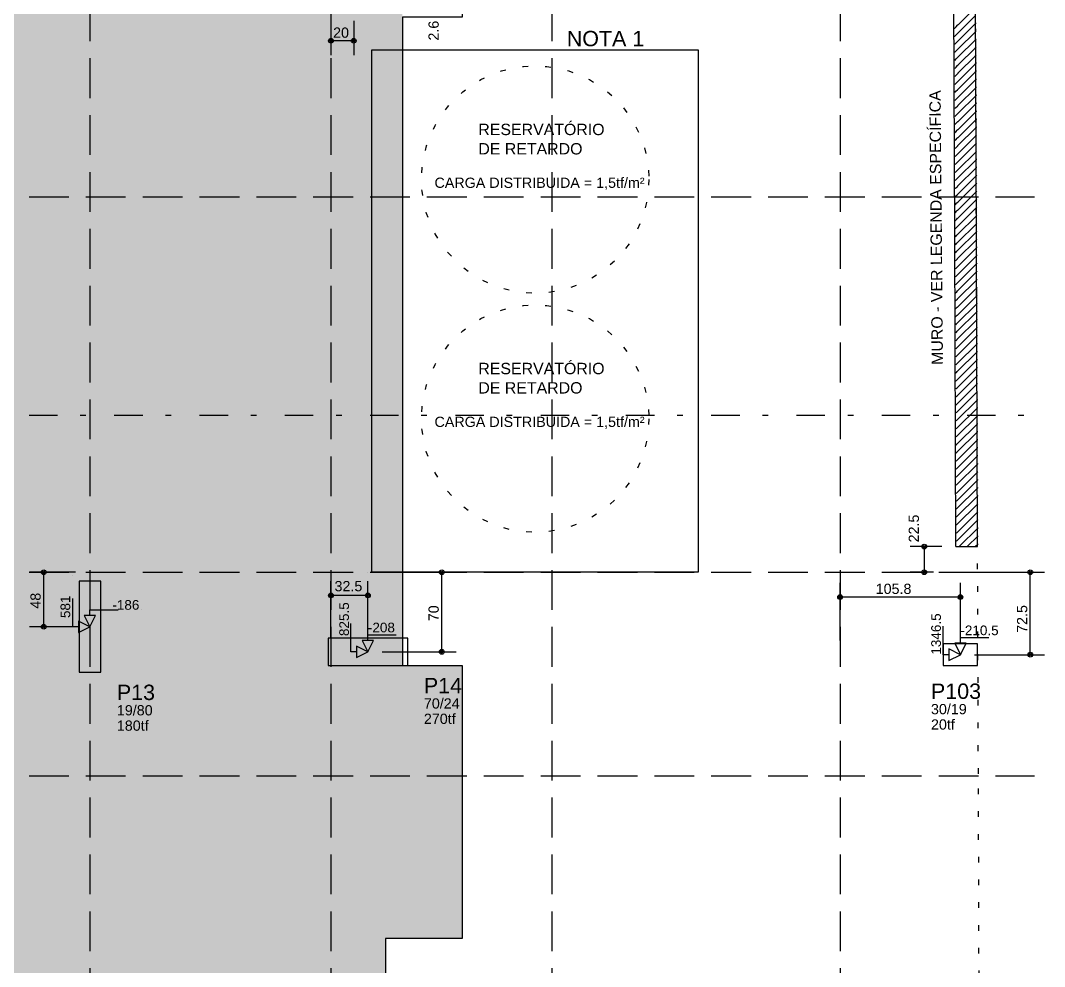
# Model space of a CAD drawing. Extents: x 0 to 119, y 0 to 84.
# Drawn here: x 31.79 to 49.81, y 19.49 to 36.12 of the extents above; entities that cross this region are included whole.
import ezdxf

# ---------------------------------------------------------------- set-up
doc = ezdxf.new("R2010")
doc.units = 0
doc.header["$MEASUREMENT"] = 0
for name, pattern in [('ESTILO_TQS_0001', [1, 0.7, -0.3]), ('ESTILO_TQS_0002', [0.4, 0.1, -0.3]), ('ESTILO_TQS_0003', [1.5, 0.5, -0.4, 0.1, -0.5])]:
    doc.linetypes.add(name, pattern=pattern)
for name, color, linetype in [('1', 3, 'CONTINUOUS'), ('10', 252, 'CONTINUOUS'), ('18', 6, 'CONTINUOUS'), ('20', 1, 'CONTINUOUS'), ('3', 7, 'CONTINUOUS'), ('32', 250, 'CONTINUOUS'), ('36', 7, 'CONTINUOUS'), ('50', 7, 'CONTINUOUS'), ('62', 7, 'CONTINUOUS'), ('7', 232, 'CONTINUOUS')]:
    doc.layers.add(name, color=color, linetype=linetype)
doc.styles.add('TQS_ARIAL', font='arial.ttf')

msp = doc.modelspace()

# ---------------------------------------------------------------- linework, layer by layer
at = {"layer": '1', "color": 3, "linetype": 'ESTILO_TQS_0001'}
for p, q in [((33.01434, 76.455536), (33.01434, 11.436753)), ((37.254341, 76.455536), (37.254341, 11.436753)), ((41.141232, 76.455536), (41.141232, 11.436753)), ((46.209465, 76.455536), (46.209465, 11.436753)), ((4.943936, 33.01893), (49.628599, 33.01893)), ((4.943936, 26.41893), (49.628599, 26.41893)), ((4.943936, 22.83893), (49.628599, 22.83893))]:
    msp.add_line(p, q, dxfattribs=at)
at = {"layer": '10', "color": 252, "linetype": 'Continuous'}
for p, q in [((48.226974, 32.324571), (48.212267, 36.483343)), ((48.606972, 32.325915), (48.592264, 36.484687)), ((48.247372, 26.86893), (48.226974, 32.324494)), ((48.62737, 26.870351), (48.606972, 32.325915)), ((48.247372, 26.86893), (48.62737, 26.86893))]:
    msp.add_line(p, q, dxfattribs=at)
at = {"layer": '18', "color": 6, "linetype": 'ESTILO_TQS_0003'}
for p, q in [((32.71434, 25.45893), (32.71434, 26.35893)), ((37.604286, 25.01893), (37.604286, 25.91893)), ((48.024973, 24.96893), (48.024973, 25.86893)), ((32.81434, 25.45893), (32.71434, 25.45893)), ((33.01434, 25.45893), (32.81434, 25.55893)), ((32.81434, 25.55893), (32.81434, 25.35893)), ((32.81434, 25.35893), (33.01434, 25.45893)), ((37.904286, 25.01893), (37.704286, 25.11893)), ((37.704286, 25.11893), (37.704286, 24.91893)), ((48.324973, 24.96893), (48.124973, 25.06893)), ((48.124973, 25.06893), (48.124973, 24.86893)), ((37.704286, 25.01893), (37.604286, 25.01893)), ((37.704286, 24.91893), (37.904286, 25.01893)), ((48.124973, 24.96893), (48.024973, 24.96893)), ((48.124973, 24.86893), (48.324973, 24.96893))]:
    msp.add_line(p, q, dxfattribs=at)
at = {"layer": '20', "color": 1, "linetype": 'ESTILO_TQS_0003'}
for p, q in [((4.943936, 29.17893), (49.509288, 29.17893)), ((33.01434, 25.65893), (33.01434, 25.75893)), ((33.01434, 25.75893), (33.91434, 25.75893)), ((33.11434, 25.65893), (32.91434, 25.65893)), ((32.91434, 25.65893), (33.01434, 25.45893)), ((33.01434, 25.45893), (33.11434, 25.65893)), ((38.004286, 25.21893), (37.804286, 25.21893)), ((37.804286, 25.21893), (37.904286, 25.01893)), ((37.904286, 25.21893), (37.904286, 25.31893)), ((37.904286, 25.31893), (38.804286, 25.31893)), ((37.904286, 25.01893), (38.004286, 25.21893)), ((48.324973, 25.16893), (48.324973, 25.26893)), ((48.324973, 25.26893), (49.224973, 25.26893)), ((48.424973, 25.16893), (48.224973, 25.16893)), ((48.224973, 25.16893), (48.324973, 24.96893)), ((48.324973, 24.96893), (48.424973, 25.16893))]:
    msp.add_line(p, q, dxfattribs=at)
at = {"layer": '3', "color": 7, "linetype": 'ESTILO_TQS_0002'}
for p, q in [((48.606972, 32.325915), (48.592264, 36.484687)), ((48.642309, 22.875026), (48.606972, 32.325915)), ((48.669903, 14.515291), (48.642309, 22.875026))]:
    msp.add_line(p, q, dxfattribs=at)
for centre in [(40.846718, 33.322659), (40.846718, 29.118659)]:
    msp.add_circle(centre, 2, dxfattribs=at)
at = {"layer": '32', "color": 250, "linetype": 'Continuous'}
for p, q in [((37.254341, 36.11693), (37.254341, 35.513272)), ((37.654384, 36.11693), (37.654384, 35.513272)), ((37.654384, 35.763272), (37.254341, 35.763272)), ((47.997372, 26.86893), (47.439331, 26.86893)), ((47.689331, 26.86893), (47.689331, 26.41893)), ((48.247372, 26.86893), (48.247372, 26.86893)), ((32.76434, 26.41893), (31.953106, 26.41893)), ((32.203106, 25.45893), (32.203106, 26.41893)), ((33.01434, 26.41893), (33.01434, 26.41893)), ((37.904286, 26.41893), (37.904286, 26.41893)), ((38.154286, 26.41893), (39.454286, 26.41893)), ((39.204286, 25.01893), (39.204286, 26.41893)), ((47.852059, 26.41893), (47.439331, 26.41893)), ((48.102059, 26.41893), (48.102059, 26.41893)), ((48.324973, 26.41893), (48.324973, 26.41893)), ((48.574973, 26.41893), (49.80513, 26.41893)), ((49.55513, 24.96893), (49.55513, 26.41893)), ((37.254341, 25.26893), (37.254341, 26.261607)), ((37.904286, 25.26893), (37.904286, 26.261607)), ((46.209465, 25.21893), (46.209465, 26.232792)), ((48.324973, 25.21893), (48.324973, 26.232792)), ((37.904286, 26.011607), (37.254341, 26.011607)), ((48.324973, 25.982792), (46.209465, 25.982792)), ((32.76434, 25.45893), (31.953106, 25.45893)), ((33.01434, 25.45893), (33.01434, 25.45893)), ((37.254341, 25.01893), (37.254341, 25.01893)), ((37.904286, 25.01893), (37.904286, 25.01893)), ((37.904286, 25.01893), (37.904286, 25.01893)), ((38.154286, 25.01893), (39.454286, 25.01893)), ((46.209465, 24.96893), (46.209465, 24.96893)), ((48.324973, 24.96893), (48.324973, 24.96893)), ((48.324973, 24.96893), (48.324973, 24.96893)), ((48.574973, 24.96893), (49.80513, 24.96893))]:
    msp.add_line(p, q, dxfattribs=at)
msp.add_lwpolyline([(28.784361, 46.35893), (38.214361, 46.35893), (38.214361, 41.25893), (39.564364, 41.25893), (39.564364, 36.17893), (38.514406, 36.17893), (38.514406, 24.77893), (39.564364, 24.77893), (39.564364, 19.97893), (38.214406, 19.97893), (38.214406, 14.87893), (28.784361, 14.87893)], dxfattribs=at)
for centre, radius in [((37.254341, 35.763272), 0.041625), ((37.254341, 35.763272), 0.02075), ((37.654384, 35.763272), 0.041625), ((37.654384, 35.763272), 0.02075), ((47.689331, 26.86893), 0.041625), ((47.689331, 26.86893), 0.02075), ((32.203106, 26.41893), 0.041625), ((32.203106, 26.41893), 0.02075), ((39.204286, 26.41893), 0.041625), ((39.204286, 26.41893), 0.02075), ((47.689331, 26.41893), 0.041625), ((47.689331, 26.41893), 0.02075), ((49.55513, 26.41893), 0.041625), ((49.55513, 26.41893), 0.02075), ((37.254341, 26.011607), 0.041625), ((37.254341, 26.011607), 0.02075), ((37.904286, 26.011607), 0.041625), ((37.904286, 26.011607), 0.02075), ((46.209465, 25.982792), 0.041625), ((46.209465, 25.982792), 0.02075), ((48.324973, 25.982792), 0.041625), ((48.324973, 25.982792), 0.02075), ((32.203106, 25.45893), 0.041625), ((32.203106, 25.45893), 0.02075), ((39.204286, 25.01893), 0.041625), ((39.204286, 25.01893), 0.02075), ((49.55513, 24.96893), 0.041625), ((49.55513, 24.96893), 0.02075)]:
    msp.add_circle(centre, radius, dxfattribs=at)
for points in [[(28.784361, 46.35893), (38.214406, 14.87893), (28.784361, 14.87893)], [(38.214361, 41.25893), (38.214406, 14.87893), (28.784361, 46.35893)], [(38.214361, 41.25893), (38.514406, 36.17893), (38.214406, 19.97893)], [(38.214361, 41.25893), (38.214406, 19.97893), (38.214406, 14.87893)], [(38.214406, 19.97893), (38.514406, 36.17893), (38.514406, 24.77893)], [(38.214406, 19.97893), (38.514406, 24.77893), (39.564364, 19.97893)], [(39.564364, 19.97893), (38.514406, 24.77893), (39.564364, 24.77893)]]:
    msp.add_solid(points, dxfattribs=at)
at = {"layer": '50', "linetype": 'Continuous'}
for p, q in [((48.290164, 35.90754), (48.587501, 36.204877)), ((48.290679, 36.049476), (48.58675, 36.345546)), ((48.252796, 36.011593), (48.277126, 36.035923)), ((48.277126, 36.035923), (48.288281, 36.047078)), ((48.288281, 36.047078), (48.290679, 36.049476)), ((48.289649, 35.765604), (48.588253, 36.064207)), ((48.588253, 36.064207), (48.58958, 36.065534)), ((48.58958, 36.065534), (48.592011, 36.067965)), ((48.592011, 36.067965), (48.595445, 36.071399)), ((48.595445, 36.071399), (48.601343, 36.077297)), ((48.601343, 36.077297), (48.602145, 36.078099)), ((48.602145, 36.078099), (48.602394, 36.078348)), ((48.602394, 36.078348), (48.603693, 36.079648)), ((48.224034, 35.982831), (48.228727, 35.987523)), ((48.224532, 35.841908), (48.228028, 35.845403)), ((48.228028, 35.845403), (48.252187, 35.869562)), ((48.228727, 35.987523), (48.252796, 36.011593)), ((48.252187, 35.869562), (48.276606, 35.893982)), ((48.276606, 35.893982), (48.287803, 35.905179)), ((48.287803, 35.905179), (48.290164, 35.90754)), ((48.289134, 35.623667), (48.589004, 35.923537)), ((48.589004, 35.923537), (48.590311, 35.924844)), ((48.590311, 35.924844), (48.592705, 35.927238)), ((48.592705, 35.927238), (48.596086, 35.930619)), ((48.596086, 35.930619), (48.601894, 35.936427)), ((48.601894, 35.936427), (48.602701, 35.937234)), ((48.602701, 35.937234), (48.602952, 35.937485)), ((48.602952, 35.937485), (48.604192, 35.938725)), ((48.22503, 35.700985), (48.227329, 35.703283)), ((48.227329, 35.703283), (48.251577, 35.727531)), ((48.251577, 35.727531), (48.276087, 35.752041)), ((48.276087, 35.752041), (48.287325, 35.763279)), ((48.287325, 35.763279), (48.289649, 35.765604)), ((48.288619, 35.481731), (48.589755, 35.782867)), ((48.589755, 35.782867), (48.591042, 35.784154)), ((48.591042, 35.784154), (48.593399, 35.78651)), ((48.593399, 35.78651), (48.596728, 35.789839)), ((48.596728, 35.789839), (48.602445, 35.795557)), ((48.602445, 35.795557), (48.603258, 35.796369)), ((48.603258, 35.796369), (48.603511, 35.796622)), ((48.603511, 35.796622), (48.60469, 35.797802)), ((48.225529, 35.560062), (48.22663, 35.561163)), ((48.22663, 35.561163), (48.250967, 35.5855)), ((48.250967, 35.5855), (48.275568, 35.610101)), ((48.275568, 35.610101), (48.286847, 35.62138)), ((48.286847, 35.62138), (48.289134, 35.623667)), ((48.287589, 35.197858), (48.591258, 35.501527)), ((48.288104, 35.339794), (48.590507, 35.642197)), ((48.590507, 35.642197), (48.591773, 35.643463)), ((48.591258, 35.501527), (48.592504, 35.502773)), ((48.591773, 35.643463), (48.594093, 35.645783)), ((48.592504, 35.502773), (48.594787, 35.505055)), ((48.594093, 35.645783), (48.597369, 35.649059)), ((48.594787, 35.505055), (48.598011, 35.508279)), ((48.597369, 35.649059), (48.602996, 35.654687)), ((48.598011, 35.508279), (48.603548, 35.513816)), ((48.602996, 35.654687), (48.603814, 35.655504)), ((48.603548, 35.513816), (48.604371, 35.514639)), ((48.603814, 35.655504), (48.604069, 35.655759)), ((48.604069, 35.655759), (48.605188, 35.656879)), ((48.604371, 35.514639), (48.604627, 35.514896)), ((48.604627, 35.514896), (48.605687, 35.515956)), ((48.226027, 35.419139), (48.250358, 35.443469)), ((48.249748, 35.301438), (48.274529, 35.326219)), ((48.250358, 35.443469), (48.275049, 35.46816)), ((48.274529, 35.326219), (48.285892, 35.337582)), ((48.275049, 35.46816), (48.286369, 35.479481)), ((48.285892, 35.337582), (48.288104, 35.339794)), ((48.286369, 35.479481), (48.288619, 35.481731)), ((48.287074, 35.055922), (48.59201, 35.360857)), ((48.59201, 35.360857), (48.593236, 35.362083)), ((48.593236, 35.362083), (48.595481, 35.364328)), ((48.595481, 35.364328), (48.598652, 35.367499)), ((48.598652, 35.367499), (48.604099, 35.372946)), ((48.604099, 35.372946), (48.604927, 35.373775)), ((48.604927, 35.373775), (48.605185, 35.374033)), ((48.605185, 35.374033), (48.606185, 35.375033)), ((48.226526, 35.278216), (48.249748, 35.301438)), ((48.227024, 35.137293), (48.249139, 35.159407)), ((48.249139, 35.159407), (48.27401, 35.184279)), ((48.27401, 35.184279), (48.285414, 35.195682)), ((48.285414, 35.195682), (48.287589, 35.197858)), ((48.286559, 34.913985), (48.592761, 35.220187)), ((48.592761, 35.220187), (48.593967, 35.221393)), ((48.593967, 35.221393), (48.596175, 35.223601)), ((48.596175, 35.223601), (48.599294, 35.22672)), ((48.599294, 35.22672), (48.60465, 35.232076)), ((48.60465, 35.232076), (48.605484, 35.23291)), ((48.605484, 35.23291), (48.605743, 35.233169)), ((48.605743, 35.233169), (48.606684, 35.23411)), ((48.227522, 34.99637), (48.248529, 35.017376)), ((48.248529, 35.017376), (48.273491, 35.042338)), ((48.273491, 35.042338), (48.284936, 35.053783)), ((48.284936, 35.053783), (48.287074, 35.055922)), ((48.286044, 34.772049), (48.593513, 35.079517)), ((48.593513, 35.079517), (48.594698, 35.080703)), ((48.594698, 35.080703), (48.596869, 35.082873)), ((48.595429, 34.940012), (48.597562, 34.942146)), ((48.596869, 35.082873), (48.599935, 35.08594)), ((48.597562, 34.942146), (48.600576, 34.94516)), ((48.599935, 35.08594), (48.605201, 35.091206)), ((48.600576, 34.94516), (48.605752, 34.950336)), ((48.605201, 35.091206), (48.60604, 35.092045)), ((48.605752, 34.950336), (48.606597, 34.95118)), ((48.60604, 35.092045), (48.606302, 35.092306)), ((48.606302, 35.092306), (48.607182, 35.093187)), ((48.606597, 34.95118), (48.60686, 34.951443)), ((48.60686, 34.951443), (48.60768, 34.952264)), ((48.228021, 34.855447), (48.24792, 34.875346)), ((48.24792, 34.875346), (48.272971, 34.900397)), ((48.272452, 34.758457), (48.28398, 34.769985)), ((48.272971, 34.900397), (48.284458, 34.911884)), ((48.28398, 34.769985), (48.286044, 34.772049)), ((48.284458, 34.911884), (48.286559, 34.913985)), ((48.285014, 34.488176), (48.595016, 34.798178)), ((48.285529, 34.630113), (48.594264, 34.938848)), ((48.594264, 34.938848), (48.595429, 34.940012)), ((48.595016, 34.798178), (48.59616, 34.799322)), ((48.59616, 34.799322), (48.598256, 34.801418)), ((48.598256, 34.801418), (48.601218, 34.80438)), ((48.601218, 34.80438), (48.606304, 34.809465)), ((48.606304, 34.809465), (48.607153, 34.810315)), ((48.607153, 34.810315), (48.607418, 34.81058)), ((48.607418, 34.81058), (48.608179, 34.811341)), ((48.228519, 34.714524), (48.24731, 34.733315)), ((48.229017, 34.573601), (48.2467, 34.591284)), ((48.2467, 34.591284), (48.271933, 34.616516)), ((48.24731, 34.733315), (48.272452, 34.758457)), ((48.271933, 34.616516), (48.283502, 34.628085)), ((48.283502, 34.628085), (48.285529, 34.630113)), ((48.2845, 34.34624), (48.595767, 34.657508)), ((48.595767, 34.657508), (48.596891, 34.658632)), ((48.596891, 34.658632), (48.59895, 34.660691)), ((48.59895, 34.660691), (48.601859, 34.6636)), ((48.601859, 34.6636), (48.606855, 34.668595)), ((48.606855, 34.668595), (48.60771, 34.66945)), ((48.60771, 34.66945), (48.607976, 34.669717)), ((48.607976, 34.669717), (48.608677, 34.670418)), ((48.229516, 34.432678), (48.246091, 34.449253)), ((48.246091, 34.449253), (48.271413, 34.474575)), ((48.271413, 34.474575), (48.283024, 34.486186)), ((48.283024, 34.486186), (48.285014, 34.488176)), ((48.283985, 34.204304), (48.596519, 34.516838)), ((48.596519, 34.516838), (48.597623, 34.517942)), ((48.597623, 34.517942), (48.599644, 34.519964)), ((48.599644, 34.519964), (48.602501, 34.52282)), ((48.602501, 34.52282), (48.607406, 34.527725)), ((48.607406, 34.527725), (48.608266, 34.528586)), ((48.608266, 34.528586), (48.608534, 34.528854)), ((48.608534, 34.528854), (48.609175, 34.529495)), ((48.230014, 34.291755), (48.245481, 34.307222)), ((48.245481, 34.307222), (48.270894, 34.332635)), ((48.270894, 34.332635), (48.282546, 34.344287)), ((48.282546, 34.344287), (48.2845, 34.34624)), ((48.282955, 33.920431), (48.598022, 34.235498)), ((48.28347, 34.062367), (48.59727, 34.376168)), ((48.59727, 34.376168), (48.598354, 34.377252)), ((48.598022, 34.235498), (48.599085, 34.236561)), ((48.598354, 34.377252), (48.600338, 34.379236)), ((48.599085, 34.236561), (48.601032, 34.238509)), ((48.600338, 34.379236), (48.603142, 34.38204)), ((48.601032, 34.238509), (48.603783, 34.24126)), ((48.603142, 34.38204), (48.607957, 34.386855)), ((48.603783, 34.24126), (48.608508, 34.245985)), ((48.607957, 34.386855), (48.608823, 34.387721)), ((48.608508, 34.245985), (48.609379, 34.246856)), ((48.608823, 34.387721), (48.609093, 34.38799)), ((48.609093, 34.38799), (48.609674, 34.388572)), ((48.609379, 34.246856), (48.609651, 34.247127)), ((48.609651, 34.247127), (48.610172, 34.247649)), ((48.230512, 34.150832), (48.244872, 34.165191)), ((48.244262, 34.02316), (48.269856, 34.048753)), ((48.244872, 34.165191), (48.270375, 34.190694)), ((48.269856, 34.048753), (48.28159, 34.060488)), ((48.270375, 34.190694), (48.282068, 34.202388)), ((48.28159, 34.060488), (48.28347, 34.062367)), ((48.282068, 34.202388), (48.283985, 34.204304)), ((48.28244, 33.778495), (48.598773, 34.094828)), ((48.598773, 34.094828), (48.599816, 34.095871)), ((48.599816, 34.095871), (48.601726, 34.097781)), ((48.601726, 34.097781), (48.604425, 34.10048)), ((48.604425, 34.10048), (48.609059, 34.105115)), ((48.609059, 34.105115), (48.609936, 34.105991)), ((48.609936, 34.105991), (48.610209, 34.106264)), ((48.610209, 34.106264), (48.610671, 34.106726)), ((48.231011, 34.009909), (48.244262, 34.02316)), ((48.231509, 33.868986), (48.243652, 33.881129)), ((48.243652, 33.881129), (48.269336, 33.906813)), ((48.269336, 33.906813), (48.281112, 33.918589)), ((48.281112, 33.918589), (48.282955, 33.920431)), ((48.281925, 33.636558), (48.599524, 33.954158)), ((48.599524, 33.954158), (48.600547, 33.955181)), ((48.600547, 33.955181), (48.60242, 33.957054)), ((48.60242, 33.957054), (48.605066, 33.9597)), ((48.605066, 33.9597), (48.609611, 33.964244)), ((48.609611, 33.964244), (48.610492, 33.965126)), ((48.610492, 33.965126), (48.610767, 33.965401)), ((48.610767, 33.965401), (48.611169, 33.965803)), ((48.232008, 33.728063), (48.243043, 33.739098)), ((48.243043, 33.739098), (48.268817, 33.764872)), ((48.268817, 33.764872), (48.280635, 33.77669)), ((48.280635, 33.77669), (48.28244, 33.778495)), ((48.28141, 33.494622), (48.600276, 33.813488)), ((48.600276, 33.813488), (48.601278, 33.814491)), ((48.601278, 33.814491), (48.603114, 33.816327)), ((48.603114, 33.816327), (48.605708, 33.81892)), ((48.605708, 33.81892), (48.610162, 33.823374)), ((48.606349, 33.67814), (48.610713, 33.682504)), ((48.610162, 33.823374), (48.611049, 33.824261)), ((48.610713, 33.682504), (48.611605, 33.683397)), ((48.611049, 33.824261), (48.611325, 33.824538)), ((48.611325, 33.824538), (48.611667, 33.82488)), ((48.611605, 33.683397), (48.611883, 33.683675)), ((48.611883, 33.683675), (48.612166, 33.683957)), ((48.232506, 33.58714), (48.242433, 33.597067)), ((48.242433, 33.597067), (48.268298, 33.622931)), ((48.268298, 33.622931), (48.280157, 33.63479)), ((48.280157, 33.63479), (48.281925, 33.636558)), ((48.28038, 33.210749), (48.601779, 33.532149)), ((48.280895, 33.352686), (48.601027, 33.672818)), ((48.601027, 33.672818), (48.602009, 33.673801)), ((48.601779, 33.532149), (48.602741, 33.53311)), ((48.602009, 33.673801), (48.603808, 33.675599)), ((48.602741, 33.53311), (48.604502, 33.534872)), ((48.603808, 33.675599), (48.606349, 33.67814)), ((48.604502, 33.534872), (48.606991, 33.53736)), ((48.606991, 33.53736), (48.611264, 33.541634)), ((48.611264, 33.541634), (48.612162, 33.542532)), ((48.612162, 33.542532), (48.612442, 33.542811)), ((48.612442, 33.542811), (48.612664, 33.543034)), ((48.233004, 33.446217), (48.241824, 33.455036)), ((48.241214, 33.313005), (48.267259, 33.33905)), ((48.241824, 33.455036), (48.267778, 33.480991)), ((48.267259, 33.33905), (48.279201, 33.350992)), ((48.267778, 33.480991), (48.279679, 33.492891)), ((48.279201, 33.350992), (48.280895, 33.352686)), ((48.279679, 33.492891), (48.28141, 33.494622)), ((48.279865, 33.068813), (48.60253, 33.391479)), ((48.60253, 33.391479), (48.603472, 33.39242)), ((48.603472, 33.39242), (48.605196, 33.394144)), ((48.605196, 33.394144), (48.607632, 33.39658)), ((48.607632, 33.39658), (48.611815, 33.400764)), ((48.611815, 33.400764), (48.612719, 33.401667)), ((48.612719, 33.401667), (48.613, 33.401948)), ((48.233503, 33.305294), (48.241214, 33.313005)), ((48.234001, 33.164371), (48.240605, 33.170974)), ((48.240605, 33.170974), (48.26674, 33.197109)), ((48.26674, 33.197109), (48.278723, 33.209093)), ((48.278723, 33.209093), (48.28038, 33.210749)), ((48.27935, 32.926877), (48.603282, 33.250809)), ((48.603282, 33.250809), (48.604203, 33.25173)), ((48.604203, 33.25173), (48.60589, 33.253417)), ((48.60589, 33.253417), (48.608273, 33.2558)), ((48.608273, 33.2558), (48.612366, 33.259894)), ((48.612366, 33.259894), (48.613275, 33.260802)), ((48.613275, 33.260802), (48.613558, 33.261085)), ((48.234499, 33.023448), (48.239995, 33.028943)), ((48.239995, 33.028943), (48.26622, 33.055169)), ((48.26622, 33.055169), (48.278245, 33.067193)), ((48.278245, 33.067193), (48.279865, 33.068813)), ((48.27832, 32.643004), (48.604785, 32.969469)), ((48.278835, 32.78494), (48.604033, 33.110139)), ((48.604033, 33.110139), (48.604934, 33.11104)), ((48.604785, 32.969469), (48.605665, 32.97035)), ((48.604934, 33.11104), (48.606584, 33.11269)), ((48.605665, 32.97035), (48.607278, 32.971962)), ((48.606584, 33.11269), (48.608915, 33.11502)), ((48.607278, 32.971962), (48.609556, 32.974241)), ((48.608915, 33.11502), (48.612918, 33.119023)), ((48.609556, 32.974241), (48.613469, 32.978153)), ((48.612918, 33.119023), (48.613832, 33.119937)), ((48.613469, 32.978153), (48.614388, 32.979072)), ((48.613832, 33.119937), (48.614116, 33.120222)), ((48.614388, 32.979072), (48.614658, 32.979342)), ((48.234998, 32.882525), (48.239385, 32.886912)), ((48.239385, 32.886912), (48.265701, 32.913228)), ((48.265182, 32.771287), (48.277289, 32.783395)), ((48.265701, 32.913228), (48.277767, 32.925294)), ((48.277289, 32.783395), (48.278835, 32.78494)), ((48.277767, 32.925294), (48.27935, 32.926877)), ((48.277805, 32.501068), (48.605536, 32.828799)), ((48.605536, 32.828799), (48.606396, 32.829659)), ((48.606396, 32.829659), (48.607972, 32.831235)), ((48.607972, 32.831235), (48.610198, 32.833461)), ((48.610198, 32.833461), (48.61402, 32.837283)), ((48.61402, 32.837283), (48.614945, 32.838208)), ((48.614945, 32.838208), (48.615156, 32.838419)), ((48.235496, 32.741602), (48.238776, 32.744881)), ((48.235995, 32.600679), (48.238166, 32.60285)), ((48.238166, 32.60285), (48.264662, 32.629347)), ((48.238776, 32.744881), (48.265182, 32.771287)), ((48.264662, 32.629347), (48.276811, 32.641496)), ((48.276811, 32.641496), (48.27832, 32.643004)), ((48.27729, 32.359131), (48.606288, 32.688129)), ((48.606288, 32.688129), (48.607128, 32.688969)), ((48.607128, 32.688969), (48.608666, 32.690507)), ((48.608666, 32.690507), (48.610839, 32.692681)), ((48.610839, 32.692681), (48.614571, 32.696413)), ((48.614571, 32.696413), (48.615501, 32.697343)), ((48.236493, 32.459756), (48.237557, 32.46082)), ((48.237557, 32.46082), (48.264143, 32.487406)), ((48.264143, 32.487406), (48.276333, 32.499596)), ((48.276333, 32.499596), (48.277805, 32.501068)), ((48.276775, 32.217195), (48.607039, 32.547459)), ((48.607039, 32.547459), (48.607859, 32.548279)), ((48.607859, 32.548279), (48.60936, 32.54978)), ((48.60936, 32.54978), (48.61148, 32.551901)), ((48.61148, 32.551901), (48.615122, 32.555543)), ((48.615122, 32.555543), (48.616058, 32.556478)), ((48.236992, 32.318834), (48.263624, 32.345465)), ((48.263624, 32.345465), (48.275855, 32.357697)), ((48.275745, 31.933322), (48.608542, 32.26612)), ((48.275855, 32.357697), (48.27729, 32.359131)), ((48.27626, 32.075259), (48.607791, 32.406789)), ((48.607791, 32.406789), (48.60859, 32.407589)), ((48.608542, 32.26612), (48.609321, 32.266899)), ((48.60859, 32.407589), (48.610054, 32.409053)), ((48.609321, 32.266899), (48.610748, 32.268325)), ((48.610054, 32.409053), (48.612122, 32.411121)), ((48.610748, 32.268325), (48.612763, 32.270341)), ((48.612122, 32.411121), (48.615674, 32.414672)), ((48.612763, 32.270341), (48.616225, 32.273802)), ((48.615674, 32.414672), (48.616614, 32.415613)), ((48.616225, 32.273802), (48.61716, 32.274737)), ((48.237519, 32.177939), (48.263105, 32.203525)), ((48.238046, 32.037045), (48.262585, 32.061584)), ((48.262585, 32.061584), (48.2749, 32.073898)), ((48.263105, 32.203525), (48.275378, 32.215798)), ((48.2749, 32.073898), (48.27626, 32.075259)), ((48.27523, 31.791386), (48.609294, 32.12545)), ((48.275378, 32.215798), (48.276775, 32.217195)), ((48.609294, 32.12545), (48.610052, 32.126208)), ((48.610052, 32.126208), (48.611442, 32.127598)), ((48.611442, 32.127598), (48.613405, 32.129561)), ((48.613405, 32.129561), (48.616776, 32.132932)), ((48.616776, 32.132932), (48.617687, 32.133843)), ((48.238573, 31.89615), (48.262066, 31.919643)), ((48.262066, 31.919643), (48.274422, 31.931999)), ((48.274422, 31.931999), (48.275745, 31.933322)), ((48.274715, 31.64945), (48.610045, 31.98478)), ((48.610045, 31.98478), (48.610783, 31.985518)), ((48.610783, 31.985518), (48.612136, 31.98687)), ((48.612136, 31.98687), (48.614046, 31.988781)), ((48.614046, 31.988781), (48.617327, 31.992062)), ((48.617327, 31.992062), (48.618214, 31.992948)), ((48.2391, 31.755256), (48.261547, 31.777703)), ((48.261547, 31.777703), (48.273944, 31.7901)), ((48.273685, 31.365577), (48.611548, 31.70344)), ((48.273944, 31.7901), (48.27523, 31.791386)), ((48.2742, 31.507513), (48.610796, 31.84411)), ((48.610796, 31.84411), (48.611515, 31.844828)), ((48.611515, 31.844828), (48.61283, 31.846143)), ((48.611548, 31.70344), (48.612246, 31.704138)), ((48.612246, 31.704138), (48.613524, 31.705416)), ((48.61283, 31.846143), (48.614688, 31.848001)), ((48.613524, 31.705416), (48.615329, 31.707221)), ((48.614688, 31.848001), (48.617878, 31.851192)), ((48.615329, 31.707221), (48.618429, 31.710322)), ((48.617878, 31.851192), (48.61874, 31.852054)), ((48.618429, 31.710322), (48.619267, 31.711159)), ((48.239626, 31.614361), (48.261027, 31.635762)), ((48.261027, 31.635762), (48.273466, 31.648201)), ((48.27317, 31.22364), (48.612299, 31.56277)), ((48.273466, 31.648201), (48.274715, 31.64945)), ((48.612299, 31.56277), (48.612977, 31.563448)), ((48.612977, 31.563448), (48.614218, 31.564688)), ((48.614218, 31.564688), (48.61597, 31.566441)), ((48.61597, 31.566441), (48.618981, 31.569451)), ((48.618981, 31.569451), (48.619794, 31.570265)), ((48.240153, 31.473467), (48.260508, 31.493821)), ((48.24068, 31.332572), (48.259989, 31.351881)), ((48.259989, 31.351881), (48.27251, 31.364402)), ((48.260508, 31.493821), (48.272988, 31.506301)), ((48.27251, 31.364402), (48.273685, 31.365577)), ((48.272655, 31.081704), (48.613051, 31.4221)), ((48.272988, 31.506301), (48.2742, 31.507513)), ((48.613051, 31.4221), (48.613708, 31.422757)), ((48.613708, 31.422757), (48.614912, 31.423961)), ((48.614912, 31.423961), (48.616612, 31.425661)), ((48.616612, 31.425661), (48.619532, 31.428581)), ((48.619532, 31.428581), (48.620321, 31.42937)), ((48.241207, 31.191678), (48.259469, 31.20994)), ((48.259469, 31.20994), (48.272032, 31.222503)), ((48.272032, 31.222503), (48.27317, 31.22364)), ((48.27214, 30.939768), (48.613802, 31.28143)), ((48.613802, 31.28143), (48.614439, 31.282067)), ((48.614439, 31.282067), (48.615606, 31.283234)), ((48.615606, 31.283234), (48.617253, 31.284881)), ((48.617253, 31.284881), (48.620083, 31.287711)), ((48.620083, 31.287711), (48.620847, 31.288476)), ((48.241734, 31.050783), (48.25895, 31.067999)), ((48.25895, 31.067999), (48.271554, 31.080604)), ((48.27111, 30.655895), (48.615305, 31.000091)), ((48.271554, 31.080604), (48.272655, 31.081704)), ((48.271625, 30.797831), (48.614554, 31.14076)), ((48.614554, 31.14076), (48.61517, 31.141377)), ((48.61517, 31.141377), (48.616299, 31.142506)), ((48.615305, 31.000091), (48.615901, 31.000687)), ((48.615901, 31.000687), (48.616993, 31.001779)), ((48.616299, 31.142506), (48.617895, 31.144101)), ((48.616993, 31.001779), (48.618536, 31.003321)), ((48.617895, 31.144101), (48.620634, 31.146841)), ((48.618536, 31.003321), (48.621185, 31.005971)), ((48.620634, 31.146841), (48.621374, 31.147581)), ((48.621185, 31.005971), (48.621901, 31.006686)), ((48.24226, 30.909888), (48.258431, 30.926059)), ((48.258431, 30.926059), (48.271076, 30.938704)), ((48.270595, 30.513959), (48.616057, 30.859421)), ((48.271076, 30.938704), (48.27214, 30.939768)), ((48.616057, 30.859421), (48.616633, 30.859997)), ((48.616633, 30.859997), (48.617687, 30.861051)), ((48.617687, 30.861051), (48.619177, 30.862541)), ((48.619177, 30.862541), (48.621736, 30.8651)), ((48.621736, 30.8651), (48.622428, 30.865792)), ((48.242787, 30.768994), (48.257912, 30.784118)), ((48.243314, 30.628099), (48.257392, 30.642178)), ((48.257392, 30.642178), (48.270121, 30.654906)), ((48.257912, 30.784118), (48.270598, 30.796805)), ((48.27008, 30.372022), (48.616808, 30.718751)), ((48.270121, 30.654906), (48.27111, 30.655895)), ((48.270598, 30.796805), (48.271625, 30.797831)), ((48.616808, 30.718751), (48.617364, 30.719306)), ((48.617364, 30.719306), (48.618381, 30.720324)), ((48.618381, 30.720324), (48.619819, 30.721761)), ((48.619819, 30.721761), (48.622288, 30.72423)), ((48.622288, 30.72423), (48.622955, 30.724897)), ((48.243841, 30.487205), (48.256873, 30.500237)), ((48.256873, 30.500237), (48.269643, 30.513007)), ((48.269565, 30.230086), (48.61756, 30.578081)), ((48.269643, 30.513007), (48.270595, 30.513959)), ((48.61756, 30.578081), (48.618095, 30.578616)), ((48.618095, 30.578616), (48.619075, 30.579597)), ((48.618826, 30.437926), (48.619769, 30.438869)), ((48.619075, 30.579597), (48.62046, 30.580982)), ((48.619769, 30.438869), (48.621102, 30.440202)), ((48.62046, 30.580982), (48.622839, 30.58336)), ((48.621102, 30.440202), (48.62339, 30.44249)), ((48.622839, 30.58336), (48.623481, 30.584003)), ((48.62339, 30.44249), (48.624008, 30.443108)), ((48.244368, 30.34631), (48.256354, 30.358296)), ((48.256354, 30.358296), (48.269165, 30.371107)), ((48.268535, 29.946213), (48.619063, 30.296741)), ((48.26905, 30.08815), (48.618311, 30.437411)), ((48.269165, 30.371107), (48.27008, 30.372022)), ((48.618311, 30.437411), (48.618826, 30.437926)), ((48.619063, 30.296741), (48.619557, 30.297236)), ((48.619557, 30.297236), (48.620463, 30.298142)), ((48.620463, 30.298142), (48.621743, 30.299422)), ((48.621743, 30.299422), (48.623941, 30.30162)), ((48.623941, 30.30162), (48.624535, 30.302214)), ((48.244894, 30.205416), (48.255834, 30.216356)), ((48.255315, 30.074415), (48.268209, 30.087309)), ((48.255834, 30.216356), (48.268687, 30.229208)), ((48.26802, 29.804277), (48.619814, 30.156071)), ((48.268209, 30.087309), (48.26905, 30.08815)), ((48.268687, 30.229208), (48.269565, 30.230086)), ((48.619814, 30.156071), (48.620288, 30.156546)), ((48.620288, 30.156546), (48.621157, 30.157414)), ((48.621157, 30.157414), (48.622385, 30.158642)), ((48.622385, 30.158642), (48.624492, 30.16075)), ((48.624492, 30.16075), (48.625062, 30.161319)), ((48.245421, 30.064521), (48.255315, 30.074415)), ((48.245948, 29.923627), (48.254796, 29.932474)), ((48.254796, 29.932474), (48.267731, 29.945409)), ((48.267505, 29.662341), (48.620566, 30.015401)), ((48.267731, 29.945409), (48.268535, 29.946213)), ((48.620566, 30.015401), (48.62102, 30.015855)), ((48.62102, 30.015855), (48.621851, 30.016687)), ((48.621851, 30.016687), (48.623026, 30.017862)), ((48.623026, 30.017862), (48.625044, 30.019879)), ((48.625044, 30.019879), (48.625589, 30.020424)), ((48.246475, 29.782732), (48.254276, 29.790534)), ((48.254276, 29.790534), (48.267253, 29.80351)), ((48.266475, 29.378468), (48.622068, 29.734062)), ((48.26699, 29.520404), (48.621317, 29.874731)), ((48.267253, 29.80351), (48.26802, 29.804277)), ((48.621317, 29.874731), (48.621751, 29.875165)), ((48.621751, 29.875165), (48.622545, 29.87596)), ((48.622068, 29.734062), (48.622482, 29.734475)), ((48.622482, 29.734475), (48.623239, 29.735232)), ((48.622545, 29.87596), (48.623667, 29.877082)), ((48.623239, 29.735232), (48.624309, 29.736302)), ((48.623667, 29.877082), (48.625595, 29.879009)), ((48.624309, 29.736302), (48.626146, 29.738139)), ((48.625595, 29.879009), (48.626115, 29.87953)), ((48.626146, 29.738139), (48.626642, 29.738635)), ((48.247002, 29.641837), (48.253757, 29.648593)), ((48.253757, 29.648593), (48.266775, 29.661611)), ((48.26596, 29.236532), (48.62282, 29.593392)), ((48.266775, 29.661611), (48.267505, 29.662341)), ((48.62282, 29.593392), (48.623213, 29.593785)), ((48.623213, 29.593785), (48.623933, 29.594505)), ((48.623933, 29.594505), (48.62495, 29.595522)), ((48.62495, 29.595522), (48.626697, 29.597269)), ((48.626697, 29.597269), (48.627169, 29.597741)), ((48.247528, 29.500943), (48.253238, 29.506652)), ((48.248055, 29.360048), (48.252718, 29.364712)), ((48.252718, 29.364712), (48.265819, 29.377812)), ((48.253238, 29.506652), (48.266297, 29.519712)), ((48.265445, 29.094595), (48.623571, 29.452722)), ((48.265819, 29.377812), (48.266475, 29.378468)), ((48.266297, 29.519712), (48.26699, 29.520404)), ((48.623571, 29.452722), (48.623944, 29.453095)), ((48.623944, 29.453095), (48.624627, 29.453777)), ((48.624627, 29.453777), (48.625592, 29.454742)), ((48.625592, 29.454742), (48.627248, 29.456399)), ((48.627248, 29.456399), (48.627696, 29.456846)), ((48.248582, 29.219154), (48.252199, 29.222771)), ((48.252199, 29.222771), (48.265341, 29.235913)), ((48.26493, 28.952659), (48.624323, 29.312052)), ((48.265341, 29.235913), (48.26596, 29.236532)), ((48.624323, 29.312052), (48.624675, 29.312404)), ((48.624675, 29.312404), (48.625321, 29.31305)), ((48.625321, 29.31305), (48.626233, 29.313962)), ((48.626233, 29.313962), (48.627799, 29.315528)), ((48.627799, 29.315528), (48.628223, 29.315952)), ((48.249109, 29.078259), (48.25168, 29.08083)), ((48.25168, 29.08083), (48.264863, 29.094014)), ((48.2639, 28.668786), (48.625826, 29.030712)), ((48.264415, 28.810723), (48.625074, 29.171382)), ((48.264863, 29.094014), (48.265445, 29.094595)), ((48.625074, 29.171382), (48.625407, 29.171714)), ((48.625407, 29.171714), (48.626015, 29.172323)), ((48.625826, 29.030712), (48.626138, 29.031024)), ((48.626015, 29.172323), (48.626874, 29.173182)), ((48.626138, 29.031024), (48.626709, 29.031595)), ((48.626709, 29.031595), (48.627516, 29.032402)), ((48.626874, 29.173182), (48.628351, 29.174658)), ((48.627516, 29.032402), (48.628902, 29.033788)), ((48.628351, 29.174658), (48.628749, 29.175057)), ((48.628902, 29.033788), (48.629276, 29.034163)), ((48.249636, 28.937365), (48.251161, 28.93889)), ((48.251161, 28.93889), (48.264386, 28.952115)), ((48.263385, 28.52685), (48.626577, 28.890042)), ((48.264386, 28.952115), (48.26493, 28.952659)), ((48.626577, 28.890042), (48.626869, 28.890334)), ((48.626869, 28.890334), (48.627403, 28.890868)), ((48.627403, 28.890868), (48.628157, 28.891622)), ((48.628157, 28.891622), (48.629453, 28.892918)), ((48.629453, 28.892918), (48.629803, 28.893268)), ((48.250162, 28.79647), (48.250641, 28.796949)), ((48.250641, 28.796949), (48.263908, 28.810215)), ((48.250689, 28.655576), (48.26343, 28.668316)), ((48.26287, 28.384914), (48.627329, 28.749372)), ((48.26343, 28.668316), (48.2639, 28.668786)), ((48.263908, 28.810215), (48.264415, 28.810723)), ((48.627329, 28.749372), (48.6276, 28.749644)), ((48.6276, 28.749644), (48.628097, 28.75014)), ((48.628097, 28.75014), (48.628799, 28.750842)), ((48.628799, 28.750842), (48.630004, 28.752048)), ((48.630004, 28.752048), (48.63033, 28.752373)), ((48.251216, 28.514681), (48.262952, 28.526417)), ((48.26184, 28.101041), (48.628832, 28.468033)), ((48.262355, 28.242977), (48.62808, 28.608702)), ((48.262952, 28.526417), (48.263385, 28.52685)), ((48.62808, 28.608702), (48.628331, 28.608953)), ((48.628331, 28.608953), (48.628791, 28.609413)), ((48.628791, 28.609413), (48.62944, 28.610062)), ((48.628832, 28.468033), (48.629062, 28.468263)), ((48.629062, 28.468263), (48.629485, 28.468686)), ((48.62944, 28.610062), (48.630555, 28.611178)), ((48.629485, 28.468686), (48.630082, 28.469282)), ((48.630082, 28.469282), (48.631106, 28.470307)), ((48.630555, 28.611178), (48.630857, 28.611479)), ((48.631106, 28.470307), (48.631383, 28.470584)), ((48.251743, 28.373786), (48.262474, 28.384518)), ((48.261325, 27.959105), (48.629583, 28.327363)), ((48.262474, 28.384518), (48.26287, 28.384914)), ((48.629583, 28.327363), (48.629793, 28.327573)), ((48.629793, 28.327573), (48.630179, 28.327958)), ((48.630179, 28.327958), (48.630723, 28.328503)), ((48.630723, 28.328503), (48.631658, 28.329437)), ((48.631658, 28.329437), (48.63191, 28.32969)), ((48.25227, 28.232892), (48.261996, 28.242618)), ((48.252796, 28.091997), (48.261518, 28.100719)), ((48.26081, 27.817168), (48.630335, 28.186693)), ((48.261518, 28.100719), (48.26184, 28.101041)), ((48.261996, 28.242618), (48.262355, 28.242977)), ((48.630525, 28.186883), (48.630873, 28.187231)), ((48.630873, 28.187231), (48.631364, 28.187723)), ((48.631364, 28.187723), (48.632209, 28.188567)), ((48.632209, 28.188567), (48.632437, 28.188795)), ((48.253323, 27.951103), (48.26104, 27.95882)), ((48.260295, 27.675232), (48.631086, 28.046023)), ((48.26104, 27.95882), (48.261325, 27.959105)), ((48.631256, 28.046193), (48.631567, 28.046503)), ((48.631567, 28.046503), (48.632006, 28.046943)), ((48.632006, 28.046943), (48.63276, 28.047697)), ((48.63276, 28.047697), (48.632964, 28.047901)), ((48.25385, 27.810208), (48.260562, 27.81692)), ((48.259265, 27.391359), (48.632589, 27.764683)), ((48.25978, 27.533295), (48.631837, 27.905353)), ((48.260562, 27.81692), (48.26081, 27.817168)), ((48.631987, 27.905502), (48.632261, 27.905776)), ((48.632261, 27.905776), (48.632647, 27.906163)), ((48.632647, 27.906163), (48.633311, 27.906827)), ((48.632718, 27.764812), (48.632955, 27.765049)), ((48.632955, 27.765049), (48.633289, 27.765383)), ((48.633289, 27.765383), (48.633862, 27.765956)), ((48.254377, 27.669314), (48.260084, 27.675021)), ((48.25875, 27.249423), (48.63334, 27.624013)), ((48.260084, 27.675021), (48.260295, 27.675232)), ((48.633649, 27.624321), (48.63393, 27.624603)), ((48.63393, 27.624603), (48.634414, 27.625086)), ((48.254904, 27.528419), (48.259606, 27.533122)), ((48.25543, 27.387524), (48.259129, 27.391223)), ((48.258235, 27.107486), (48.634092, 27.483343)), ((48.634342, 27.483594), (48.634571, 27.483823)), ((48.634571, 27.483823), (48.634965, 27.484216)), ((48.255957, 27.24663), (48.258651, 27.249323)), ((48.25772, 26.96555), (48.634843, 27.342673)), ((48.302657, 26.869066), (48.635595, 27.202004)), ((48.635213, 27.343043), (48.635516, 27.343346)), ((48.635854, 27.202263), (48.636067, 27.202476)), ((48.256484, 27.105735), (48.258173, 27.107424)), ((48.444609, 26.869597), (48.636346, 27.061334)), ((48.257011, 26.964841), (48.257695, 26.965525)), ((48.586561, 26.870127), (48.637098, 26.920664))]:
    msp.add_line(p, q, dxfattribs=at)
at = {"layer": '62', "linetype": 'Continuous'}
for p, q in [((33.01434, 25.45893), (33.01434, 25.45893)), ((37.904286, 25.01893), (37.904286, 25.01893)), ((48.324973, 24.96893), (48.324973, 24.96893))]:
    msp.add_line(p, q, dxfattribs=at)
for points in [[(32.82434, 24.65893), (33.20434, 24.65893), (33.20434, 26.25893), (32.82434, 26.25893), (32.82434, 24.65893)], [(37.204286, 24.77893), (38.604286, 24.77893), (38.604286, 25.25893), (37.204286, 25.25893), (37.204286, 24.77893)], [(48.024973, 24.77893), (48.624973, 24.77893), (48.624973, 25.15893), (48.024973, 25.15893), (48.024973, 24.77893)]]:
    msp.add_lwpolyline(points, dxfattribs=at)
at = {"layer": '7', "color": 232, "linetype": 'Continuous'}
msp.add_lwpolyline([(37.972461, 35.605017), (43.715202, 35.605017), (43.715202, 26.41893), (37.972461, 26.41893), (37.972461, 35.605017)], dxfattribs=at)

# ---------------------------------------------------------------- texts
at = {"layer": '18', "color": 6, "linetype": 'ESTILO_TQS_0003', "style": 'TQS_ARIAL'}
for s, p in [('581', (32.668517, 25.612783)), ('825.5', (37.571115, 25.296155)), ('1346.5', (47.982473, 24.96893))]:
    msp.add_text(s, height=0.17, rotation=90, dxfattribs=at).set_placement(p)
at = {"layer": '20', "color": 1, "linetype": 'ESTILO_TQS_0003', "style": 'TQS_ARIAL'}
for s, p in [('-186', (33.409738, 25.75893)), ('-208', (37.904286, 25.36143)), ('-210.5', (48.324973, 25.31143))]:
    msp.add_text(s, height=0.17, dxfattribs=at).set_placement(p)
at = {"layer": '32', "color": 250, "linetype": 'Continuous', "style": 'TQS_ARIAL'}
for s, height, rotation, p in [('2.6', 0.18, 90, (39.150384, 35.76693)), ('MURO - VER LEGENDA ESPECÍFICA', 0.2, 90.503, (48.020028, 30.066083)), ('22.5', 0.18, 90, (47.596302, 26.942481)), ('48', 0.18, 90, (32.149106, 25.77693)), ('70', 0.18, 90, (39.150286, 25.55693)), ('72.5', 0.18, 90, (49.50113, 25.35193))]:
    msp.add_text(s, height=height, rotation=rotation, dxfattribs=at).set_placement(p)
for s, height, p in [('20', 0.18, (37.292363, 35.817272)), ('RESERVATÓRIO', 0.2, (39.847236, 34.104616)), ('DE RETARDO', 0.2, (39.847236, 33.764616)), ('RESERVATÓRIO', 0.2, (39.847236, 29.900616)), ('DE RETARDO', 0.2, (39.847236, 29.560616)), ('32.5', 0.18, (37.317359, 26.084112)), ('105.8', 0.18, (46.835219, 26.036792))]:
    msp.add_text(s, height=height, dxfattribs=at).set_placement(p)
at = {"layer": '36', "color": 7, "linetype": 'Continuous', "style": 'TQS_ARIAL'}
for s, height, p in [('CARGA DISTRIBUIDA = 1,5tf/m²', 0.18, (39.076006, 33.177169)), ('CARGA DISTRIBUIDA = 1,5tf/m²', 0.18, (39.076006, 28.973169)), ('P14', 0.27, (38.889286, 24.29143)), ('P13', 0.27, (33.48934, 24.17143)), ('P103', 0.27, (47.807998, 24.19143)), ('70/24', 0.18, (38.889286, 24.02143)), ('19/80', 0.18, (33.48934, 23.90143)), ('30/19', 0.18, (47.807998, 23.92143)), ('180tf', 0.18, (33.48934, 23.63143)), ('270tf', 0.18, (38.889286, 23.75143)), ('20tf', 0.18, (47.807998, 23.65143))]:
    msp.add_text(s, height=height, dxfattribs=at).set_placement(p)
at = {"layer": '7', "color": 232, "linetype": 'Continuous', "style": 'TQS_ARIAL'}
msp.add_text('NOTA 1', height=0.27, dxfattribs=at).set_placement((41.402428, 35.667753))

doc.saveas('drawing.dxf')
